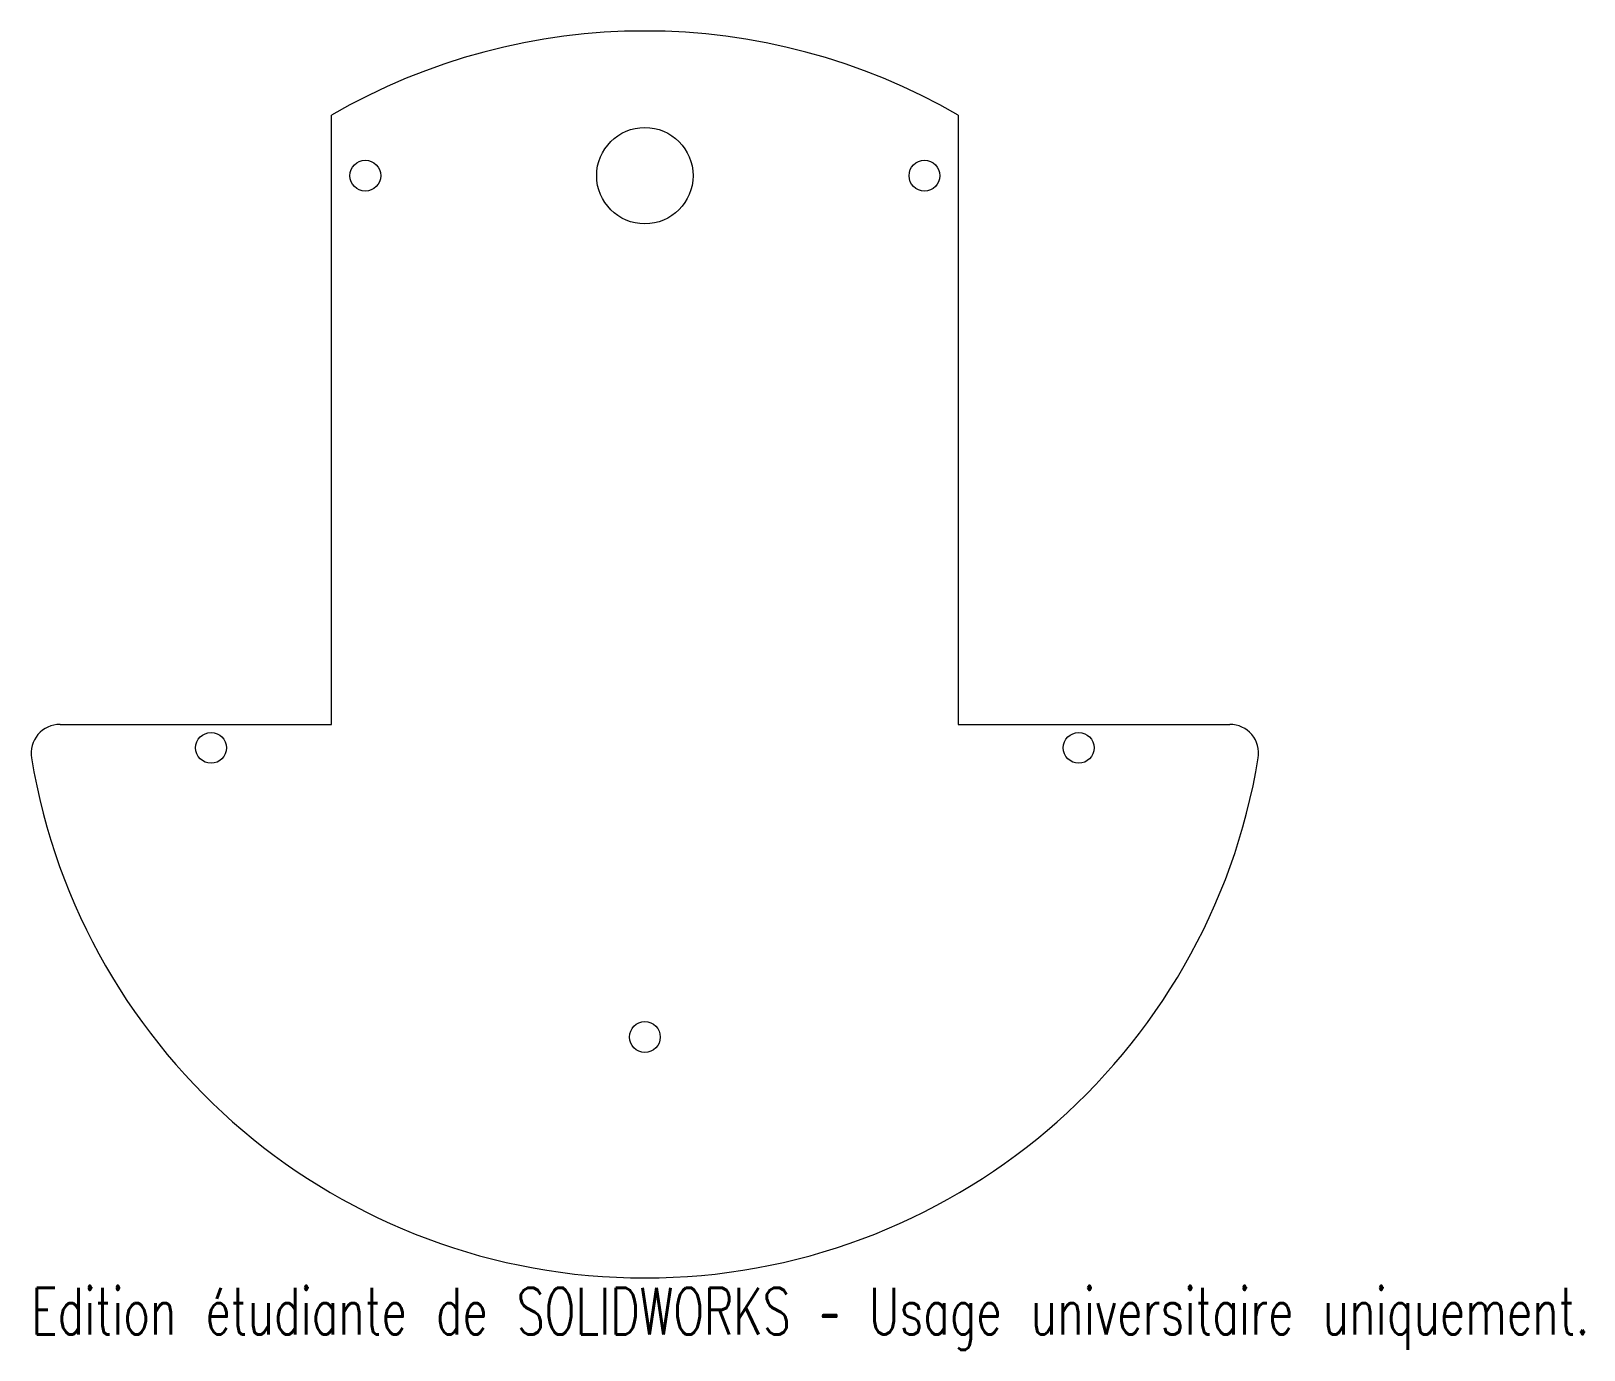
# Model space of a CAD drawing. Header units: millimetres. Extents: x -64 to 97, y -98 to 39.
import ezdxf

# ---------------------------------------------------------------- set-up
doc = ezdxf.new("R2010")
doc.units = ezdxf.units.MM
doc.styles.add('SLDTEXTSTYLE0', font='TXT', dxfattribs={"width": 0.7, "bigfont": 'bigfont'})

msp = doc.modelspace()

# ---------------------------------------------------------------- linework, layer by layer
at = {"color": 7, "linetype": 'Continuous', "lineweight": 15}
for p, q in [((-32.5, -33.13), (-32.5, 30.08)), ((32.5, 30.08), (32.5, -33.13)), ((-60.67, -33.13), (-32.5, -33.13)), ((32.5, -33.13), (60.67, -33.13))]:
    msp.add_line(p, q, dxfattribs=at)
for centre, radius in [((0, 23.8), 5), ((-29, 23.8), 1.6), ((29, 23.8), 1.6), ((-45, -35.57), 1.6), ((45, -35.57), 1.6), ((0, -65.57), 1.6)]:
    msp.add_circle(centre, radius, dxfattribs=at)
for centre, radius, start, end in [((0, -26.07), 64.88, 59.9384, 120.0616), ((-60.67, -36.13), 3, 90, 189.411), ((60.67, -36.13), 3, 350.589, 90), ((0, -26.07), 64.5, 189.411, 350.589)]:
    msp.add_arc(centre, radius, start, end, dxfattribs=at)

# ---------------------------------------------------------------- texts
at = {"color": 7, "linetype": 'Continuous', "insert": (-63.67, -91.59), "char_height": 4.8336, "attachment_point": 1, "style": 'SLDTEXTSTYLE0'}
msp.add_mtext('Edition étudiante de SOLIDWORKS – Usage universitaire uniquement.', dxfattribs=at)

doc.saveas('drawing.dxf')
